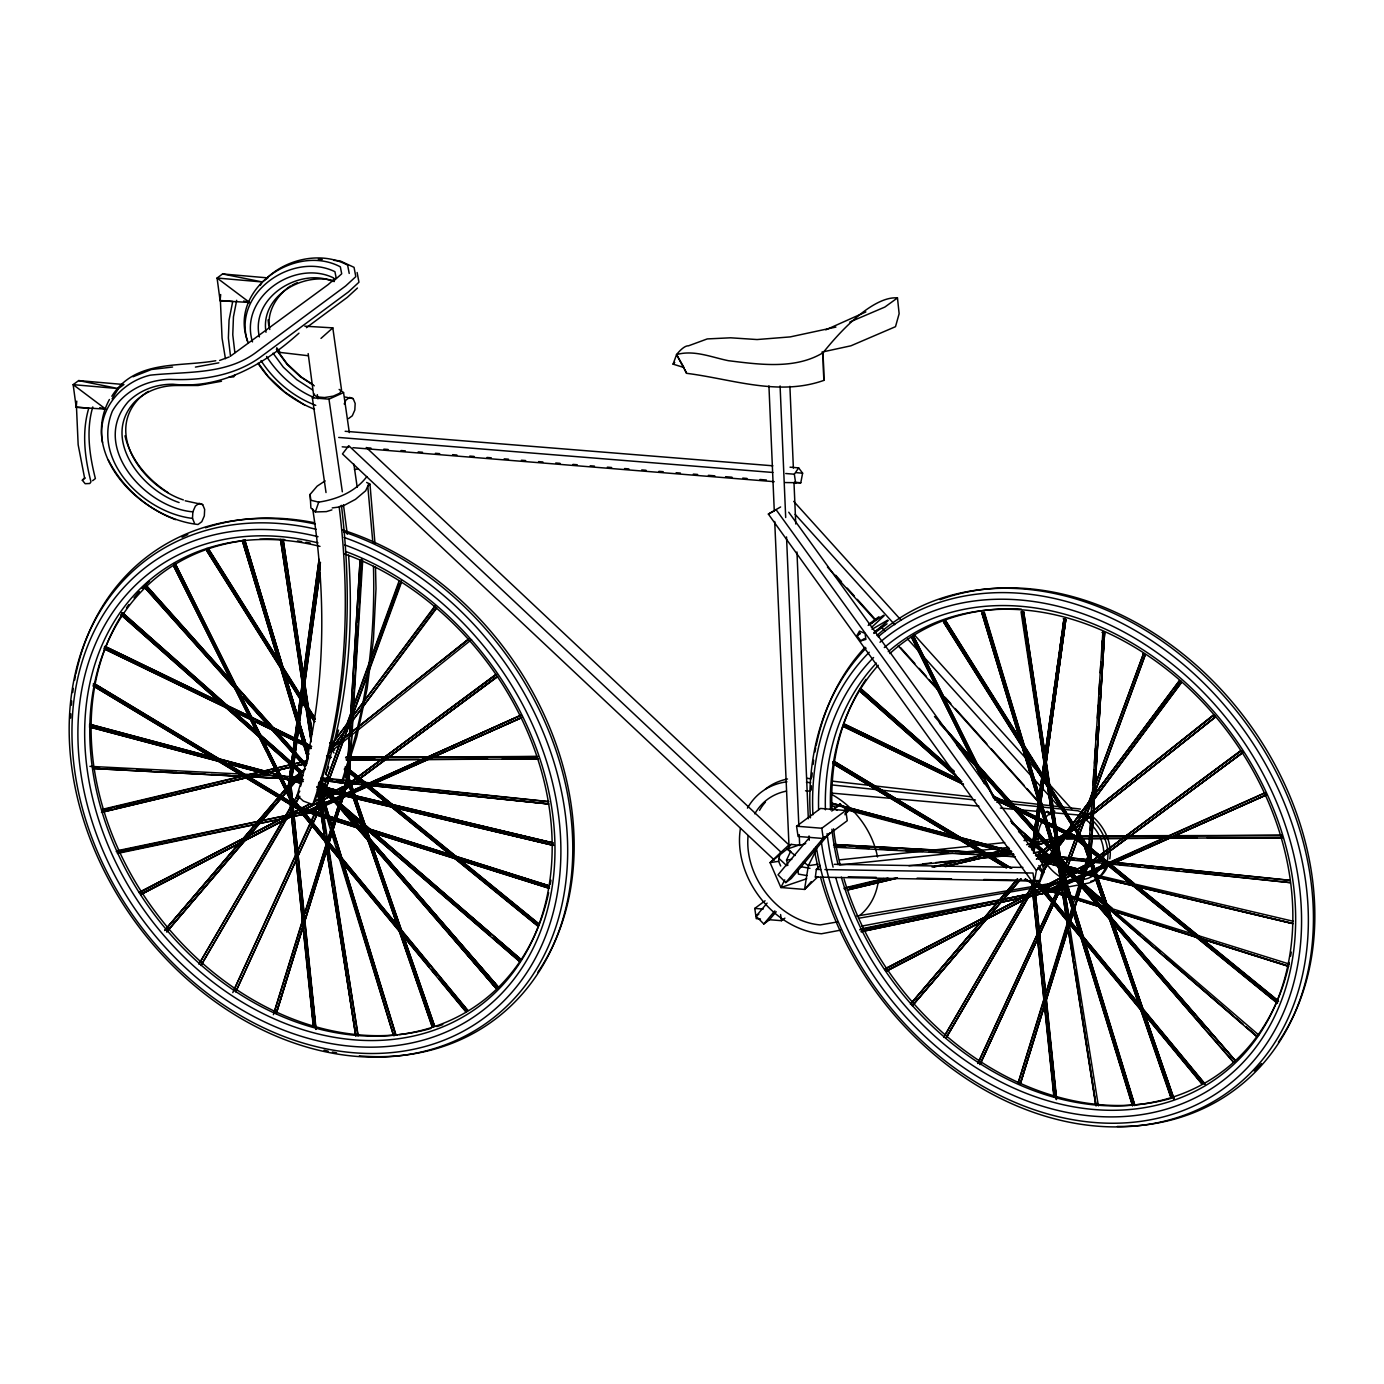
<?xml version="1.0" encoding="UTF-8"?>
<svg xmlns="http://www.w3.org/2000/svg" width="1384" height="1384" viewBox="0 0 1384 1384"><rect width="100%" height="100%" fill="white"/><g stroke="black" fill="none" stroke-linecap="round" stroke-linejoin="round"><path stroke-width="1.5" d="M300.19 777.479L299.861 775.507L299.826 778.189M1290.286 880.328L1040.993 854.931L1041.322 856.904L1290.269 882.646L1183.112 871.245M194.487 523.221L192.514 518.394L192.843 511.838L195.386 506.077L199.123 503.292L202.669 504.572L204.659 509.398L204.313 515.938L201.787 521.716L198.033 524.484C142.967 518.637 78.594 456.72 109.405 399.509M361.951 558.98L348.664 784.745L347.419 784.814L346.433 784.226L360.099 560.139L350.688 716.981M1090.159 863.46L1104.57 632.99L1102.858 631.986L1087.928 862.959L1088.914 863.529L1090.159 863.46L1104.57 632.99L1095.315 783.344M349.408 738.468L347.211 775.005L348.059 762.065M349.668 734.177L350.308 723.434M353.422 711.065L348.924 784.105M353.508 707.189L362.677 560.728M1090.817 856.385L1094.917 789.797M348.335 757.757L349.443 740.544M349.841 734.091L350.533 723.33M351.225 712.552L352.176 697.484M352.73 688.886L353.543 675.963M354.096 667.347L355.065 652.297M355.602 643.681L356.432 630.758M356.986 622.16L357.799 609.237M358.491 598.476L359.165 587.716M359.857 576.955L360.549 566.194M1088.741 853.703L1089.969 834.327M1090.246 830.019L1091.336 812.806M1091.613 808.498L1092.028 802.045M1092.443 795.592L1092.703 791.285M1093.118 784.814L1094.087 769.746M1094.485 763.293L1095.453 748.225M1096.007 739.627L1096.82 726.704M1097.374 718.088L1098.187 705.183M1098.879 694.422L1099.571 683.644M1100.245 672.884L1100.937 662.123M1101.768 649.217L1102.304 640.602M314.601 809.553L315.95 811.716L314.601 809.553L116.204 851.592M112.069 398.851L118.436 388.593L123.937 384.527L78.663 380.583L73.162 384.648L105.72 409.128L76.206 407.328L76.777 401.152M260.227 285.381L262.337 281.973L267.839 277.89L222.565 273.945L217.08 278.028L249.622 302.49L220.108 300.709L220.679 294.532M329.375 789.52L329.115 792.167L341.675 795.143L329.115 792.167M1070.853 868.235L1070.611 870.882L1292.5 923.612M303.788 812.754L305.189 810.661L303.788 812.754L93.005 685.772L240.037 774.071M1045.283 891.486L1046.685 889.393L1045.283 891.486L1024.938 879.221M1037.896 867.664L1042.1 872.37L1039.765 880.639L1034.142 881.037L815.366 877.075L816.335 869.429L820.141 865.433M369.995 666.258L367.071 688.938L356.812 736.686L349.391 760.525M370.791 660.082L373.438 639.46L375.998 588.615L375.497 567.008M296.851 724.091L287.613 792.565L289.844 793.136L288.374 793.361L320.465 562.267M297.733 717.673L319.116 559.344L287.37 792.911M288.374 793.361L289.602 793.482L320.292 564.43M1031.997 849.88L1038.64 800.679M1039.211 796.406L1064.054 618.683L1065.784 619.461L1033.952 852.596M290.415 788.863L291.003 784.572M291.886 778.154L298.598 728.97M299.48 722.552L319.912 572.82L289.602 793.482M1032.066 848.063L1064.054 618.683L1065.784 619.461L1033.744 852.925L1065.784 619.461L1063.206 618.804M1060.075 861.748L1062.843 865.398L1060.023 862.146L1061.77 860.398M296.799 726.202L287.613 792.565L288.841 792.669M297.975 717.639L300.933 696.238M301.539 691.948L305.085 666.258M305.674 661.984L309.238 636.294M309.826 632.004L310.708 625.585M311.313 621.312L312.196 614.877M312.784 610.603L313.372 606.313M313.978 602.04L314.86 595.622M315.448 591.331L316.348 584.913M316.936 580.64L317.524 576.349M318.424 569.931L319.012 565.641M1032.066 849.88L1038.571 802.772M1039.471 796.354L1042.723 772.808M1043.311 768.535L1046.875 742.845M1047.463 738.554L1048.345 732.136M1048.951 727.863L1051.027 712.864M1051.615 708.591L1052.497 702.172M1053.086 697.882L1055.162 682.9M1056.061 676.482L1056.649 672.192M1057.238 667.918L1058.137 661.5M1058.725 657.21L1059.314 652.937M1060.196 646.501L1060.801 642.228M1061.39 637.938L1062.272 631.519M1062.877 627.246L1064.054 618.683M1032.827 850.676L1064.936 619.599L1063.656 619.271M780.663 865.986L778.638 861.315L779.919 853.271L788.949 844.932L366.241 447.447M300.086 807.495L310.12 810.245L299.895 806.993L299.411 809.553L549.137 888.355M1042.567 863.478L1043.795 872.577L1038.432 885.276L1033.883 884.03L1036.426 870.553L1042.567 863.478L788.742 512.218M1041.564 886.227L1051.615 888.961L1041.391 885.725L1040.906 888.286L1288.573 966.43M784.936 482.549L800.782 482.774L802.616 473.172L798.637 467.878L790.039 467.187M92.78 406.931C85.86 430.562 89.528 455.371 95.375 478.553L92.641 480.698M236.681 300.311L233.446 316.85L232.772 334.79L234.865 352.678M304.843 326.192L332.817 327.87L341.537 389.977L339.72 393.246L333.25 396.118L324.6 397.537L317.092 396.931L313.562 394.544L308.165 353.595M1081.527 840.417L1081.319 841.351L996.238 800.263M332.229 507.928L339.184 507.011L341.416 505.35C353.491 605.137 347.938 708.331 314.03 803.55L312.68 804.537L303.39 801.077L297.093 795.419C325.413 702.934 327.558 604.133 312.715 509.053M331.952 779.919L325.655 774.244L331.624 751.685M332.696 747.585C349.166 685.045 353.162 619.53 348.578 555.174M300.622 786.198L302.283 780.022M306.123 765.629L307.767 759.453M328.648 767.082L325.655 774.244M336.883 736.236L338.526 730.06M393.558 1035.491L318.372 790.126L319.15 789.572L320.898 789.728L395.876 1034.626L394.561 1035.578L393.558 1035.491L340.447 859.672M348.284 778.5L276.195 1013.521L339.807 807.893M312.68 804.537C346.311 709.473 351.536 606.503 339.184 507.011M337.194 782.427L341.243 783.379L347.99 761.581M349.2 757.619C368.352 695.962 375.272 630.741 373.455 566.333M273.392 1014.68L302.663 919.806M303.788 915.931L347.038 777.981M276.419 1013.14L303.044 926.917M304.324 922.799L347.453 783.206L341.087 803.775M1044.02 998.764L1018.261 1082.738L1044.47 998.487M1046.044 992.363L1071.873 908.233M1073.188 904.029L1087.703 856.783L1089.398 857.907L1020.198 1084.018L1084.485 876.332L1045.802 1001.514M1020.441 1083.637L1044.539 1005.632M274.257 1012.24L302.335 921.813M304.895 913.596L325.967 845.797M327.247 841.68L338.094 806.751M343.197 790.316L346.398 780.04M1046.39 992.328L1067.462 924.512M1069.365 918.353L1071.925 910.118M1076.389 895.742L1081.509 879.307M1085.333 866.972L1086.613 862.872M346.294 770.456L342.592 782.375L341.243 783.379M452.706 856.852L537.667 926.034L539.31 924.131L460.889 860.294M309.428 810.332L521.387 715.009L309.428 810.332L309.947 811.595L520.903 718.019L375.687 782.669M1117.182 861.384L1266.325 794.97L1051.442 890.31L1051.131 888.372L1059.002 884.878M331.9 509.883L326.399 511.613L315.344 511.959L318.718 502.115C336.9 499.486 355.653 491.666 366.846 476.563M401.516 582.249L319.289 806.595L317.126 805.644L320.258 797.132M1058.622 884.359L1143.495 653.715L1145.225 654.926L1060.767 885.31L1059.625 885.051L1058.622 884.359L1081.077 823.342M1060.922 884.878L1145.225 654.926M401.516 580.346L319.289 806.595L317.282 805.211M821.94 352.09L850.901 345.81L895.5 326.676L899.133 313.701L897.472 297.923A169.436 53.889 -61.7 0 0 823.082 352.712C795.125 369.666 759.487 364.494 728.365 360.688C711.428 357.245 693.938 349.668 676.568 354.581L683.99 367.538L673.091 364.148L676.568 354.581A27.023 8.598 -61.7 0 1 688.436 345.844L707.259 338.924L730.579 337.8L757.065 339.547L790.229 336.9L835.919 327.074M317.126 805.644L399.042 581.159M321.745 793.084L399.042 583.079M1082.565 819.311L1143.495 653.715M291.851 782.566L301.712 775.092L291.626 783.136L290.242 780.853L305.397 768.812L290.242 780.853L291.159 781.424M1087.928 862.959L1089.433 862.249M1055.611 864.36L1057.359 862.578L1055.611 864.36L1018.572 831.594M1085.904 810.367L1060.057 844.949L1058.431 842.856M344.201 403.99L345.896 400.149L349.65 397.381L353.18 398.644L355.169 403.471L354.823 410.027L352.297 415.788L348.543 418.573M322.472 802.651L235.799 991.688L322.472 802.651L320.033 801.423L232.789 992.605M980.27 1063.812L1063.95 881.366L979.959 1064.521L1063.95 881.366L1062.376 879.809L977.848 1063.517M369.026 483.466L365.687 490.749L355.463 499.364L341.087 506.994M233.965 989.923L314.618 814.726M318.199 806.941L320.88 801.094M978.142 1062.808L1037.291 934.321M1039.073 930.429L1057.895 889.549M787.842 865.433L786.544 860.104L790.61 851.402M344.322 769.383L346.83 772.601M784.745 879.861L780.887 887.525L804.537 889.428L817.927 876.729L815.366 877.075M816.058 850.364L808.342 865.709L804.537 889.428L811.266 881.608M82.331 480.231L84.545 477.757L78.161 444.766L76.483 407.121L88.784 408.124C81.569 432.396 84.805 457.931 90.981 481.822L89.822 483.5L85.168 483.708L82.331 480.231L85.254 478.068M1041.322 887.507L1040.906 888.286L1286.878 965.634L1117.044 911.589M326.018 492.548L312.369 397.813L314.531 394.111M198.933 964.267L283.547 818.982M285.675 815.418L291.124 805.99M294.342 800.523L299.792 791.146M299.273 796.388L200.957 965.513L299.878 796.336M943.68 1037.412L1033.675 882.975M1043.432 866.211L1056.442 843.877M1035.37 884.411L946.76 1036.789L1032.672 889.929M1042.93 871.401L1061.303 839.811L1060.144 839.102M945.86 1038.156L1032.706 889.808M200.196 961.915L284.066 818.93M286.246 815.211L291.695 805.938M296.038 798.499L298.217 794.797M944.943 1035.059L1024.471 899.514M1027.724 893.943L1033.173 884.653M1044.072 866.09L1052.791 851.229M291.349 799.26L292.612 798.464L299.446 806.751L292.612 798.464L290.675 799.952L465.924 1011.946L467.809 1010.285L304.93 813.359L337.713 853.167M467.809 1010.285L465.924 1011.946M390.046 756.045L497.634 676.551L341.018 792.686L353.595 782.981M1082.513 871.401L1242.607 752.706L1082.513 871.401L1081.285 868.996M795.679 483.414L794.347 474.21L798.637 467.878M234.882 375.185L233.723 376.863L229.087 377.088M497.444 987.467L497.981 986.723L496.458 988.245L356.657 827.321L496.043 988.28L497.981 986.723L344.253 809.346L497.981 986.723L351.259 817.806M496.043 988.28L448.676 932.851L496.043 988.28L496.579 987.553M111.827 396.239C134.888 359.39 179.488 367.21 215.783 360.722M332.679 747.239L436.635 607.403M1060.057 844.949L1181.261 681.343L1179.289 680.859L1094.433 794.606M329.496 747.585L435.216 605.587M1091.855 798.049L1063.569 835.971L1089.502 801.423M1058.103 843.617L1063.258 836.697M1065.836 833.22L1090.332 800.333M1092.91 796.873L1179.289 680.859L1180.69 682.658M332.783 747.204L436.185 608.839M1064.244 839.033L1070.697 830.417M1074.555 825.262L1084.866 811.491M1088.741 806.318L1091.319 802.876M1093.896 799.433L1181.538 682.381L1088.481 806.907M331.174 745.146L348.007 722.707M353.197 715.805L434.749 607.04M1094.675 794.52L1171.072 692.675M1173.649 689.215L1180.137 680.582M489.867 935.532L316.919 786.562L519.017 961.084L519.588 960.375M520.021 959.856L520.592 959.147L373.905 832.493L520.367 959.406L519.017 961.084M1052.463 858.962L1051.892 859.672L1257.26 1036.997M774.711 521.474L789.001 845.866M520.592 959.147L319.548 786.735M809.726 837.216L778.016 874.809L785.749 882.594L791.233 878.529L829.846 832.753M831.784 811.059L840.036 803.723L847.769 811.508L845.019 814.778M837.268 806.993L840.036 803.723M776.199 911.727L769.314 919.91L763.812 923.976L756.079 916.191L767.099 903.112M785.749 882.594L824.362 836.836M763.812 923.976L774.85 910.897M272.683 804.727L165.163 929.84L294.135 778.95L296.089 779.59L166.634 932.003L286.54 792.029M1020.112 879.273L912.333 1005.787L1021.063 878.892M315.344 511.959L310.898 507.963L310.12 494.382L317.161 486.147L325.119 480.888M164.765 930.55L294.135 778.95L295.415 780.836M1017.413 878.978L910.862 1003.625L996.013 904.582M910.43 1004.386L1017.551 878.857M289.325 788.776L296.297 780.628L167.031 931.276M912.748 1005.095L1020.925 878.996M276.869 799.865L281.056 794.987M283.841 791.734L288.045 786.856M805.696 843.531L799.675 845.399L791.146 844.361L787.046 849.136L770.075 862.613L780.887 887.525L806.716 878.736M1000.199 899.704L1016.963 880.207M539.033 925.031L537.667 926.034M333.388 889.237L355.74 1035.976L319.877 806.664L325.915 844.811M321.659 806.716L358.179 1035.613M320.984 338.405L332.817 327.87M324.825 785.731L320.5 780.922L324.825 785.731L323.216 787.133L318.908 782.323M938.75 721.445L1066.303 864.446L1064.694 865.848L1058.95 859.429M779.919 853.271L770.075 862.613L778.638 861.315M357.453 288.028L347.263 297.387L306.418 327.662M871.384 627.523L884.082 615.828M1026.167 753.311L1088.931 851.471L1089.986 850.779L945.756 620.949L944.321 621.416L943.594 622.073L945.756 620.949L1020.268 739.281M333.042 281.523L341.71 273.807L340.326 266.818C294.429 242.563 226.717 290.796 248.342 343.007M266.645 278.357C287.249 258.41 321.988 251.231 347.626 265.157L349.218 273.427M290.467 285.917C276.644 295.432 266.143 312.282 269.759 329.478M860.069 633.024L856.904 635.688L860.883 640.827L865.9 639.391L865.035 633.37L859.481 631.087L856.904 635.688L860.398 633.647M871.159 623.682L877.491 618.337M873.823 632.73L888.078 620.707M290.017 781.424L305.189 769.331M328.786 750.509L468.709 638.958L328.959 750.059M471.581 639.598L328.942 753.173M1036.564 856.108L1213.56 714.992L1215.152 715.978L1215.429 716.964L1036.495 859.17L1215.429 716.964L1045.145 851.938M788.569 846.42L791.146 844.361M329.098 750.059L437.257 664.389M440.631 661.708L467.671 640.29M1082.426 819.414L1036.806 855.554L1213.56 714.992L1214.754 716.964M1085.8 816.733L1214.218 714.992M495.766 674.613L339.357 791.008L339.962 792.219M341.018 792.686L496.787 676.724M1080.852 869.723L1240.687 750.785L1242.503 751.598M495.732 674.631L344.997 786.423L381.154 759.729M298.961 333.181C264.379 364.217 221.215 389.579 173 384.233A95.773 75.238 53.5 0 0 128.366 401.55C89.458 445.562 144.836 507.824 192.843 511.838M366.622 482.445L369.978 484.192L367.746 485.853L372.85 542.614M297.093 795.419L298.425 794.416M384.596 757.186L496.614 674.458M358.802 779.123L386.568 758.622M796.578 826.213L820.556 808.446L845.78 810.488L847.25 820.729L823.272 838.496L798.049 836.455L796.578 826.213L821.802 828.255L845.78 810.488M845.036 813.55L847.769 811.508M760.456 918.976L756.252 918.647L754.782 908.406L765.058 900.794M756.079 916.191L758.83 914.167M768.864 919.668L781.493 920.689L784.918 918.146M1241.552 750.63L1083.015 867.733L1240.687 750.785L1241.742 752.861M1093.36 862.976L1126.334 838.617M1129.794 836.057L1242.607 752.706M869.238 623.907L878.978 616.728M874.031 633.422L887.04 623.838M320.119 790.281L320.898 789.728L395.72 1035.146L320.119 790.281L318.372 790.126M1081.942 938.404L1132.7 1105.435L1059.867 868.841L1062.376 868.443L1060.628 868.287L1059.867 868.841L1132.51 1105.954M897.472 297.923L884.86 307.058L849.811 322.022M348.491 772.047L346.606 773.033M1088.308 851.316L1090.194 850.347M1038.381 800.281L981.861 612.852L1060.49 874.619L1062.877 873.961L984.335 612.299M1060.49 874.619L1062.877 873.961L1060.473 874.619L1062.877 873.961L1061.009 867.785M230.799 355.93L328.146 284.602L336.122 277.613L334.928 271.679C292.647 251.144 232.356 292.82 247.459 341.225M868.166 625.412L883.788 615.171M860.883 640.827L864.36 638.56M874.774 631.744L883.459 626.052M984.335 783.673L911.537 636.882L913.526 635.983L995.252 799.987M913.302 636.121L995.01 800.073M1044.366 765.092L1021.046 611.763L1023.641 611.78L1021.842 611.261L1057.809 855.104L1058.846 855.416L1060.04 855.122L1023.641 611.78L1044.816 752.325M1033.883 884.03L768.362 514.069L780.611 506.959M872.024 629.288L887.749 620.084M774.504 510.713L768.362 514.069M313.355 1027.118L288.599 787.859L291.176 788.05L289.446 787.392M139.351 892.784L282.007 818.498M287.716 815.539L310.535 803.654M314.341 801.665L342.869 786.804L344.253 787.894M301.677 810.886L140.718 894.635L239.709 843.288M305.501 808.896L318.925 801.907M322.749 799.917L343.82 788.949L342.869 786.804L314.116 801.717M884.635 969.527L1084.364 865.536L1084.537 866.609M1043.155 889.601L886.054 971.36L981.204 922.004M1046.996 887.611L1060.404 880.639M1064.244 878.65L1085.315 867.682M245.089 837.493L139.628 892.161L246.3 837.043M248.912 835.521L310.275 803.706M243.515 841.316L293.027 815.626M304.445 809.709L319.687 801.803M323.493 799.831L342.523 789.953L323.32 799.865M884.947 968.904L986.567 916.225M990.408 914.236L1084.364 865.536M986.913 919.045L1032.602 895.344M1047.844 887.438L1059.262 881.504M1064.971 878.546L1084.018 868.668L1064.815 878.581M250.106 835.071L278.703 820.297M290.121 814.398L297.75 810.453M301.556 808.481L309.186 804.537M322.524 797.651L343.474 786.821M140.978 894.029L238.861 843.479M242.702 841.489L292.612 815.73M306.037 808.792L319.479 801.838M884.912 968.938L987.795 915.758M991.601 913.786L1020.181 899.012M1029.713 894.099L1039.246 889.168M1044.955 886.21L1060.196 878.338M1064.002 876.366L1073.534 871.453M886.314 970.772L978.436 923.197M984.197 920.222L1034.108 894.445M1039.851 891.469L1043.692 889.479M1047.532 887.507L1059.054 881.556M294.342 804.623L293.2 805.142L173.675 566.021L293.581 804.882M1032.395 880.138L1035.076 883.615M292.197 285.087L297.37 282.613M312.369 397.813L328.977 399.163L343.561 392.572L349.322 432.569M522.322 717.189L310.708 812.183L309.635 809.657L519.986 715.822M1050.906 889.064L1265.409 792.79M1052.203 890.898L1265.772 795.039L1264.855 792.842L1062.895 883.113M825.764 329.859L865.865 311.936M312.888 810.626L369.805 785.282M1054.383 889.341L1064.192 884.981M1068.119 883.234L1113.255 863.132M133.02 376.759L151.496 369.493L172.585 367.037M219.606 360.445L229.225 356.951M292.82 805.28L268.323 754.92M799.156 845.001L787.046 849.136L795.229 855.502M1055.715 849.292L1056.719 855.641L1055.715 849.292L1058.276 849.136M320.448 795.385L318.995 795.886L317.749 791.769M319.912 795.748L317.42 787.513L319.912 795.748L318.995 795.886C324.929 794.606 315.12 797.53 318.337 791.562M334.79 790.835L334.772 789.745L319.877 785.991M1076.268 868.46L1061.372 864.706M102.554 809.934L244.882 775.749M249.068 774.746L305.587 761.165M291.626 766.909L101.447 812.373L254.345 775.853M295.795 765.906L306.245 763.414M844.05 888.666L887.992 878.096M934.044 867.041L986.377 854.464M990.563 853.461L1009.386 848.946M1028.226 844.413L1070.091 834.362L1026.599 844.724M897.264 878.096L847.112 890.085L897.403 878.079M945.341 866.609L1010.112 851.125M1028.935 846.627L1070.732 836.645L1070.161 835.538M102.797 809.242L244.968 775.49M249.155 774.504L306.072 761.044M258.531 774.85L292.041 766.857M296.228 765.854L306.712 763.362L296.28 765.75M844.292 887.957L884.013 878.529M932.107 867.111L984.37 854.707M990.65 853.219L1009.455 848.755M947.659 866.073L995.84 854.585M1000.026 853.582L1006.306 852.077M1029.35 846.576L1033.537 845.572M1037.723 844.569L1056.58 840.071L1037.758 844.465M101.707 811.664L112.173 809.19M116.343 808.204L254.431 775.628M258.618 774.642L264.898 773.154M269.067 772.168L292.093 766.736M849.465 888.909L895.5 878.044M947.798 865.692L993.833 854.845M1000.113 853.357L1006.376 851.869M1029.402 846.454L1033.571 845.468M823.826 380.392L823.082 352.712L823.826 380.392C778.31 396.551 731.998 379.026 686.568 373.317L676.568 354.581M859.81 929.858L1056.079 888.269L1057.549 889.237L1057.445 890.448L1000.407 902.437M117.363 853.478L315.95 811.716L259.05 823.497M996.186 903.319L860.986 931.743L1057.445 890.448L1000.546 902.212M116.706 850.831L315.379 809.432M860.294 929.114L1056.079 888.269L1056.667 890.569M117.882 852.717L254.846 824.362M865.692 930.135L996.324 903.095M354.46 469.574L358.248 468.83M840.521 930.152L821.456 933.768A82.106 64.494 53.5 0 1 740.423 828.514M861.696 926.121L1026.876 894.791M1058.656 888.753L1088.308 883.13A41.018 32.23 53.5 0 0 1106.456 864.913M195.421 367.089L218.845 362.833M221.492 381.257L198.068 385.496L176.841 385.513A90.79 71.311 53.5 0 0 134.594 401.965C100.963 438.088 141.168 489.919 179.107 502.548M837.216 921.969L820.176 924.927A72.574 57.004 53.5 0 1 748.087 835.798M858.513 918.284L1031.045 888.424M1035.319 887.68L1058.743 883.632M1062.999 882.888L1086.44 878.84A36.261 28.493 53.5 0 0 1094.433 874.792M856.834 916.052L1031.34 886.729M1035.595 886.019L1059.002 882.075M1063.258 881.366L1069.659 880.293M786.544 860.104L791.821 859.308M818.048 864.221L808.342 865.709L803.429 861.886M328.596 755.629L329.686 756.685M839.638 859.845L923.249 851.108M929.667 850.433L1004.697 842.596M1023.987 840.572L1038.986 838.998M839.586 864.965L953.092 853.184M965.946 851.852L993.781 848.963M998.072 848.53L1008.78 847.423M1036.616 844.534L1040.889 844.084M922.834 863.875L931.415 863.01M935.705 862.578L955.012 860.606M978.609 858.201L987.19 857.336M993.625 856.679L1000.061 856.021M1034.384 852.527L1040.82 851.869M908.907 865.727L968.99 859.551M973.281 859.118L1003.331 856.039M1033.381 852.959L1041.962 852.077M345.585 757.878L537.995 756.633L346.104 757.204M1169.238 836.074L1065.455 836.749L1066.337 838.687L1281.913 837.666L1281.411 836.542M1173.563 836.04L1281.653 835.331L1173.84 835.659M346.26 759.851L380.531 759.678M384.821 759.66L419.075 759.47M425.511 759.435L487.618 759.124M502.617 759.038L536.888 758.864L502.34 758.916M346.398 759.868L421.861 759.505M426.168 759.487L538.272 758.951M1066.337 838.687L1196.987 838.012M1207.696 837.96L1282.657 837.562L1207.142 837.683M330.966 757.256L326.676 757.256L331.001 757.256M345.965 757.204L429.507 756.91M435.943 756.875L536.629 756.529M1068.171 835.988L1171.002 835.625M346.986 759.176L375.029 759.124M834.275 864.308L1022.897 867.422M816.335 869.429L820.625 869.498M824.916 869.584L1032.983 873.027L1034.142 881.037M848.271 876.781L876.245 877.352M917.125 878.165L951.552 878.857M983.834 879.515L1026.859 880.38M1035.457 880.553L1039.765 880.639M89.908 766.355L301.158 777.116M833.549 845.192L1013.988 854.43L834.137 844.517L1012.552 854.205M290.502 778.881L92.78 768.483L302.681 779.59M834.275 847.198L1014.801 856.696M1037.741 857.976L1047.048 858.391L1047.359 857.215L1046.944 856.056L1035.457 855.537L1046.2 856.091L1047.048 858.391L1038.467 857.924M93.368 767.809L99.804 768.172M110.512 768.76L125.511 769.608M136.238 770.213L151.237 771.044M159.817 771.528L176.962 772.48M185.525 772.964L204.815 774.037M211.25 774.4L230.54 775.49M234.83 775.715L256.265 776.926M260.538 777.168L279.827 778.24M284.118 778.483L290.553 778.846M834.863 846.524L845.572 847.129M856.298 847.735L869.152 848.444M879.878 849.049L897.022 850.001M905.586 850.485L922.73 851.437M929.166 851.8L948.455 852.89M954.891 853.236L974.18 854.326M978.453 854.568L1014.887 856.592M332.402 280.329C301.037 272.717 260.071 297.024 266.005 332.247M318.285 259.189L322.212 259.5M334.028 260.382L339.928 260.832L354.045 267.337L355.809 276.644L345.619 286.004L257.649 351.207C226.924 375.272 186.632 371.275 150.25 375.168C120.495 382.122 96.344 411.204 102.537 442.551M345.152 431.289L772.843 465.803M796.163 472.653L802.616 473.172M338.717 437.448L772.86 472.48M785.749 473.518L794.347 474.21M366.639 447.741L370.929 448.087M383.835 449.143L388.125 449.489M401.014 450.527L405.322 450.873M418.21 451.911L422.518 452.257M435.406 453.295L439.714 453.641M452.603 454.679L456.91 455.025M469.799 456.08L474.089 456.426M486.995 457.464L491.285 457.81M504.191 458.848L508.482 459.194M521.387 460.232L525.678 460.578M538.566 461.616L542.874 461.962M555.763 463L560.07 463.346M572.959 464.401L577.266 464.747M590.155 465.785L594.463 466.131M607.351 467.169L611.642 467.515M624.547 468.553L628.838 468.899M641.743 469.937L646.034 470.283M658.94 471.338L663.23 471.684M676.119 472.722L680.426 473.068M693.315 474.107L697.622 474.452M708.366 475.317L714.819 475.837M725.562 476.702L732.015 477.221M742.758 478.086L747.049 478.449M759.954 479.487L766.39 480.006M794.329 482.255L800.782 482.774M342.194 446.824L348.63 447.343M352.937 447.689L774.192 481.684M754.782 908.406L763.189 909.08M805.54 790.783L809.83 791.164M831.23 793.067L978.955 806.18M1000.372 808.066L1015.354 809.398M1019.645 809.778L1077.444 814.899A36.261 28.493 53.5 0 1 1099.674 836.49M394.873 1034.523L395.876 1034.626M320.95 778.413L548.375 801.665M1040.993 854.931L1289.871 880.38M548.358 803.983L321.261 780.403L548.773 803.931L413.764 789.555M806.405 782.254L810.678 782.704M832.078 784.953L975.409 800.021M996.809 802.27L1007.5 803.395M1011.791 803.844L1078.101 810.816A41.018 32.23 53.5 0 1 1087.011 815.799M321.313 777.756L548.791 801.613M1052.394 857.336L1056.684 857.786M1065.265 858.703L1073.828 859.62M1078.119 860.069L1086.682 860.986M1090.973 861.436L1099.536 862.353M1118.826 864.394L1127.406 865.311M1131.697 865.779L1140.26 866.678M1144.551 867.145L1153.114 868.045M1157.405 868.512L1165.968 869.412M1170.259 869.879L1178.839 870.796M323.769 779.988L330.188 780.663M336.623 781.354L343.059 782.029M349.477 782.721L355.913 783.396M362.331 784.088L366.622 784.538M375.202 785.455L383.766 786.371M388.056 786.821L396.62 787.738M400.91 788.188L409.491 789.105M806.872 778.292L811.145 778.777M832.511 781.182L971.464 796.803M999.248 799.917L1037.723 804.242M1041.996 804.727L1080.471 809.052M307.732 355.671L280.26 352.453L276.748 347.765M801.509 866.817L809.969 868.322M806.889 875.588L798.412 874.1L797.841 870.086M345.221 397.052L353.18 398.644M222.565 273.945L262.337 281.973L217.08 278.028L220.108 300.709M78.663 380.583L118.436 388.593L73.162 384.648L76.206 407.328M185.196 500.783L202.669 504.572M192.514 518.394C144.559 512.807 91.811 461.616 112.329 411.204C123.972 390.548 147.344 379.579 170.526 379.389C201.649 380.756 234.796 375.721 260.521 357.055L348.508 291.868L358.958 282.215L357.124 272.51M1058.777 883.926L1059.936 884.186M1103.688 633.388L1101.975 632.402M318.718 502.115L310.708 500.229L310.12 494.382M1070.195 868.91L1293.4 921.311M328.717 790.195L553.323 843.098L333.561 790.524M1070.611 870.882L1293.192 923.612L1138.254 886.331M345.913 796.146L553.79 845.382L396.758 807.616M345.862 796.146L553.116 845.382M333.561 790.524L551.922 842.596M1077.548 871.73L1123.6 882.819M1127.787 883.822L1134.067 885.327M333.959 792.513L340.239 794.018M344.426 795.022L352.799 797.046M356.986 798.049L392.572 806.612M243.619 301.037L249.622 302.49M99.717 407.657L105.72 409.128M830.867 803.758L1011.531 851.541M1038.536 858.668L1057.22 863.616M89.389 725.026L286.661 777.202M301.193 781.043L294.965 779.4L303.321 781.51M830.884 805.644L835.019 806.751M845.416 809.502L961.517 840.434M965.669 841.541L1013.347 854.239M1040.612 861.35L1058.968 866.401M222.288 762.221L89.389 726.929L290.519 780.489M228.516 763.881L267.977 774.348M290.813 780.42L284.585 778.777L290.899 780.299M294.982 781.528L301.21 783.188M294.671 781.597L300.899 783.257M321.624 788.776L334.08 792.098L334.426 789.832L319.912 785.956M1011.635 851.35L831.265 803.049L1007.76 850.174M1038.588 858.564L1057.255 863.564M1061.407 864.671L1075.904 868.564L1075.558 870.813L1067.618 868.512L1073.846 870.173M1038.9 858.495L1053.432 862.37M210.212 756.477L89.787 724.316L286.73 777.064M216.44 758.138L266.264 771.459M270.416 772.566L287.024 776.995M295.328 779.209L301.556 780.87M318.164 785.316L322.316 786.423M326.468 787.531L334.772 789.745M845.797 808.827L961.897 840.053M970.184 842.285L999.213 850.087M1005.424 851.765L1009.576 852.89M1042.74 861.799L1059.331 866.263M89.787 726.202L216.25 760.231M228.689 763.57L259.794 771.926M263.946 773.051L268.081 774.158M295.034 781.406L301.262 783.084M1040.958 886.504L1289.352 964.06M299.463 807.772L549.552 886.141L369.476 829.051L547.856 885.327M316.296 812.183L365.462 827.718L316.261 812.183M1051.563 890.76L1074.071 897.922M1078.153 899.219L1110.902 909.634M305.968 810.73L299.411 809.553L549.483 888.199L373.507 832.216M318.251 814.64L324.392 816.595M330.534 818.549L369.407 830.919M347.903 779.175L346.225 778.067M315.777 405.356C293.322 396.879 273.997 380.738 261.022 360.618M314.497 409.197C291.522 400.305 271.472 383.904 257.978 363.3M313.684 397.398C294.238 389.077 277.959 374.182 266.576 356.466M1144.464 655.03L1142.751 653.819M332.973 281.385C298.892 267.043 250.21 297.75 259.396 336.952M183.328 499.901C145.147 487.514 104.63 435.441 138.348 399.18A90.79 71.311 53.5 0 1 148.417 391.361M175.491 519.64C146.79 508.707 122.432 487.41 108.367 460.042M843.877 724.87L962.001 781.614M992.985 796.492L1076.25 836.49L993.158 796.215M963.524 784.296L843.513 726.496L963.368 784.399M998.383 801.077L1071.943 836.49L998.539 800.8M104.319 647.089L222.443 703.816M226.319 705.684L311.521 746.616M229.779 709.3L103.956 648.715L310.812 748.623M235.591 712.103L251.075 719.559M254.95 721.41L303.356 744.713M326.572 755.906L330.447 757.775M993.349 796.077L1008.832 803.55M1012.707 805.419L1043.674 820.383M1047.532 822.252L1074.624 835.331M220.904 702.397L104.803 646.311L311.573 746.512M224.779 704.266L267.354 724.835M271.212 726.704L309.912 745.405M843.981 725.735L857.509 732.292M867.163 736.997L876.833 741.686M880.691 743.554L905.811 755.75M921.26 763.259L959.908 782.029M104.423 647.954L123.747 657.331M139.196 664.839L158.52 674.216M162.378 676.101L206.821 697.674M216.475 702.38L230.003 708.937M235.799 711.757L249.328 718.331M257.061 722.085L272.51 729.593M276.368 731.461L303.425 744.609M1063.102 881.694L1061.528 880.138M321.624 802.979L320.033 801.423M832.839 761.65L1010.856 868.322M93.195 684.042L304.601 810.713L93.922 683.419L244.553 774.14M986.048 852.855L833.549 761.01L1010.977 868.218M989.733 855.07L1011.773 868.356M1039.332 884.964L1044.851 888.286M832.632 763.38L1006.462 868.097M834.466 764.47L981.533 852.786M985.218 855.001L1005.441 867.145M1025.665 879.29L1045.889 891.434L1025.561 879.117M248.238 776.355L290.502 801.803M296.003 805.125L299.688 807.339M243.722 776.268L304.393 812.702L280.364 798.17M833.393 762.757L844.465 769.469M850.018 772.826L862.941 780.663M868.495 784.019L874.031 787.375M877.733 789.607L892.507 798.551M896.209 800.8L901.745 804.156M905.447 806.388L981.204 852.267M984.906 854.499L1005.234 866.817M93.749 685.149L102.987 690.754M108.523 694.111L123.314 703.055M126.999 705.286L132.553 708.643M136.238 710.892L219.399 761.235M223.083 763.484L239.726 773.552M243.411 775.784L276.679 795.921M312.715 384.458L301.279 377.002L287.215 363.923L276.385 349.2M314.289 385.825L300.449 376.829L287.059 364.373L276.783 350.394M312.282 389.734L296.695 379.597L283.305 367.141L273.046 353.18M304.74 405.097L285.139 392.347L268.254 376.638L258.652 363.56M339.132 389.423L343.561 392.572M168.329 492.791C147.846 479.608 130.667 459.955 124.975 435.804M1078.101 839.067L1106.508 862.094M1109.847 864.792L1278.591 1001.566L1137.129 886.054M1075.783 838.773L1102.65 860.952M1107.667 865.035L1129.379 882.663M1132.717 885.362L1191.174 932.833M1196.191 936.899L1276.359 1001.981L1203.163 942.106M344.962 767.117L363.335 782.012M368.352 786.077L538.774 924.201L369.009 785.593M387.883 803.931L344.46 768.674L449.385 854.136M391.222 806.647L449.679 854.101M453.035 856.817L538.203 925.982L468.328 868.823M1110.591 864.308L1133.963 883.321M1137.302 886.037L1199.046 936.293M1202.385 939.009L1277.467 1000.13M1075.939 839.258L1277.484 1003.4M369.113 785.576L457.55 857.578M1110.504 864.308L1133.807 883.338M1085.039 845.486L1088.378 848.202M1091.699 850.935L1095.021 853.651M1113.324 868.616L1118.324 872.698M1121.646 875.415L1129.967 882.231M1133.288 884.947L1176.556 920.325M1188.199 929.858L1191.52 932.574M1196.52 936.657L1199.841 939.373M350.204 772.203L353.543 774.936M371.846 789.901L375.168 792.617M378.489 795.333L383.489 799.416M393.471 807.581L448.364 852.492M461.668 863.374L465.007 866.107M1258.817 1035.059L1052.878 858.443L1053.449 857.734L1112.13 908.388L1053.449 857.734L1051.892 859.672L1242.78 1024.091M1246.05 1026.893L1257.468 1036.737L1246.084 1026.841M493.137 938.335L519.242 960.825L493.206 938.248M1063.864 868.841L1068.742 873.062M1073.621 877.3L1078.499 881.539M1083.378 885.76L1106.162 905.517M1109.414 908.336L1140.33 935.151M1145.208 939.373L1150.087 943.611M1154.965 947.85L1159.844 952.071M1164.74 956.309L1233.075 1015.562M1236.327 1018.382L1242.832 1024.022M333.752 799.987L364.667 826.802M367.919 829.621L387.451 846.541M392.329 850.779L397.208 855.018M402.087 859.239L406.965 863.478M411.844 867.716L480.179 926.969M483.448 929.789L489.953 935.428M859.758 688.972L953.455 771.511M1011.617 822.753L1056.857 862.595L1011.808 822.632M121.498 613.112L302.439 772.497L122.276 612.593L256.178 731.046M959.233 778.863L859.118 690.512L960.582 780.282M1023.814 835.849L1044.799 854.378M1048.034 857.232L1056.113 864.36L1048.069 857.215M259.725 737.188L120.858 614.634L302.854 775.68M262.943 740.042L301.695 774.227L274.413 749.903M953.87 771.251L860.537 688.453L954.112 771.234M1010.562 821.196L1054.124 859.723M259.396 733.901L301.349 771.009M861.505 691.412L867.941 697.138M874.359 702.847L879.186 707.138M882.404 709.992L906.537 731.444M909.755 734.298L916.191 740.007M922.609 745.734L927.436 750.024M930.654 752.879L956.396 775.749M1030.371 841.489L1044.851 854.343M131.272 622.696L152.171 641.276M155.389 644.148L161.824 649.857M166.651 654.148L173.087 659.857M179.522 665.583L211.683 694.163M214.901 697.017L221.336 702.743M227.772 708.452L259.933 737.049M263.15 739.904L271.195 747.049M787.548 848.686L790.679 851.644M781.147 852.302L348.733 445.683L342.471 453.935L774.383 860.087M778.846 858.322L786.717 865.709M834.535 807.789L837.13 810.384M793.724 501.371L900.898 619.963M913.924 634.391L1041.374 775.438M1048.605 783.448L1071.787 809.086M795.16 514.329L894.739 624.703M907.714 639.097L1059.244 807.062M835.728 575.277L841.489 581.695M847.25 588.113L854.447 596.141M857.319 599.358L876.037 620.222M900.5 647.522L914.893 663.576M919.218 668.385L926.415 676.413M929.287 679.63L939.355 690.875M945.116 697.294L950.877 703.712M955.185 708.522L986.861 743.848M991.169 748.658L1024.281 785.593M1027.153 788.793L1038.675 801.647M1047.307 811.284L1050.179 814.484M827.424 567.025L875.086 620.101M880.864 626.537L885.189 631.363M898.199 645.844L1038.277 801.872M1046.944 811.526L1049.833 814.743M939.753 723.521L1066.303 864.446M961.447 750.145L975.806 766.165M983.003 774.175L1010.285 804.64M1013.157 807.841L1049.089 847.908M145.06 585.536L306.123 764.902L145.666 584.878L303.477 761.338M145.251 588.096L235.764 689.059M242.944 697.069L268.807 725.908M271.679 729.126L304.722 765.975L301.92 762.688M934.511 716.531L971.81 758.242M974.682 761.442L1060.749 857.699M957.053 745.474L975.72 766.338M978.592 769.539L1054.66 854.62M320.707 780.593L324.998 785.403M145.251 588.096L304.549 766.269M961.794 749.765L967.52 756.183M973.246 762.619L976.118 765.836M983.28 773.881L1006.185 799.606M1017.638 812.477L1047.705 846.229M150.147 592.248L171.633 616.364M175.924 621.191L180.214 626.018M185.94 632.453L216.008 666.223M221.734 672.641L227.46 679.077M230.332 682.295L236.058 688.73M243.221 696.757L254.673 709.629M257.528 712.846L263.254 719.282M266.126 722.5L268.98 725.7M271.852 728.918L297.629 757.861M1070.178 870.553L1078.638 880.293M1092.755 896.538L1106.854 912.783M1111.092 917.644L1235.237 1060.576L1060.957 860.865M1072.738 876.781L1095.332 902.783L1072.704 876.781M1233.732 1062.082L1098.152 906.036L1233.3 1062.134M328.683 791.821L335.741 799.952M319.462 782.15L335.014 800.004M340.672 806.509L497.548 986.775M1080.108 881.556L1068.811 868.547M1084.347 886.435L1108.307 914.097M1111.127 917.35L1235.255 1060.559M1063.171 862.024L1065.991 865.277M1038.917 884.497L1204.962 1084.433L1046.39 892.109L1203.821 1082.392M1143.201 1012.586L1036.287 883.632L1201.935 1084.053M1145.952 1015.891L1202.16 1083.689L1161.211 1033.9M291.938 799.156L467.584 1010.666L340.447 856.488M290.675 799.952L429.127 966.932M431.877 970.253L435.995 975.201M438.728 978.505L466.148 1011.583L445.665 986.688M1049.228 897.887L1051.961 901.192M1054.695 904.513L1057.428 907.835M1061.528 912.817L1082.011 937.695M1084.745 941.016L1117.511 980.824M1120.244 984.145L1124.344 989.11M1127.06 992.432L1131.16 997.414M1133.894 1000.719L1137.994 1005.701M1140.727 1009.023L1143.461 1012.344M1147.544 1017.309L1150.277 1020.631M1154.377 1025.613L1157.111 1028.918M307.75 819.155L310.466 822.477M314.566 827.459L317.299 830.781M321.399 835.746L324.133 839.067M328.233 844.05L330.949 847.354M333.682 850.676L337.782 855.658M340.516 858.98L429.282 966.793M431.998 970.115L436.098 975.08M438.832 978.401L442.932 983.384M1038.761 865.588L1043.795 872.577M775.991 509.537L1036.426 870.553M1034.661 880.034L1038.432 885.276M945.03 621.606L1089.986 850.779M206.995 548.341L315.12 719.317M330.084 742.948L334.686 750.232M1022.568 742.931L1042.048 773.881M1044.349 777.514L1046.633 781.164M1050.075 786.614L1086.751 844.88M1023.987 749.436L943.594 622.073L1023.866 749.678M1027.447 754.885L1048.12 787.634M1050.404 791.285L1072.237 825.85M1074.538 829.483L1077.98 834.95M1080.281 838.583L1086.025 847.683M300.553 695.149L208.846 549.517L315.293 719.161M302.854 698.799L305.137 702.432M307.438 706.082L314.306 716.998M330.361 742.499L332.662 746.132M281.35 668.887L206.7 550.624L314.497 721.981M287.093 677.987L306.625 708.919M308.926 712.552L314.67 721.652M330.171 742.862L333.613 748.346M330.551 747.516L333.994 752.982M946.604 625.066L950.029 630.533M953.455 636.017L982.034 681.637M985.46 687.104L990.027 694.405M992.311 698.055L996.895 705.356M999.179 709.006L1022.032 745.492M1027.741 754.609L1035.751 767.393M1038.035 771.026L1042.602 778.327M1044.885 781.977L1048.311 787.461M1051.736 792.928L1072.323 825.764M1080.316 838.548L1082.599 842.199M207.392 550.002L229.121 584.671M232.547 590.138L237.114 597.438M239.397 601.088L243.965 608.389M246.248 612.039L275.97 659.476M278.253 663.126L281.679 668.593M287.405 677.71L301.107 699.612M303.39 703.262L306.833 708.729M310.258 714.213L314.825 721.514M328.665 756.806L329.236 757.913M340.845 790.748L341.45 791.959M912.644 636.363L993.747 798.274M911.312 637.038L981.671 777.808M174.038 563.426L294.723 804.363L263.098 740.665M261.455 736.703L174.92 563.046L261.178 736.807M263.375 740.561L287.422 788.793M912.194 636.657L914.097 640.515M916.018 644.373L938.023 688.799M939.944 692.657L944.736 702.311M949.51 711.981L954.303 721.635M961.949 737.084L966.741 746.737M971.533 756.391L979.18 771.839M174.522 565.658L176.443 569.516M181.235 579.169L188.881 594.636M190.802 598.493L201.32 619.738M203.24 623.596L256.836 731.755M258.739 735.613L266.403 751.062M684.838 369.459L686.568 373.317M1105.695 903.198L1086.596 848.115L1141.039 1007.483M1107.823 909.323L1173.649 1099.069L1108.497 909.08L1173.995 1098.879L1145.762 1017.24M364.926 826.525L345.1 769.383L363.94 824.553M366.327 830.59L434.282 1026.461M1108.342 909.046L1144.343 1013.157M1102.737 899.462L1084.381 846.403L1086.769 845.762L1084.381 846.403L1102.667 899.496M1138.029 1001.497L1104.155 903.544L1170.881 1097.581M1140.156 1007.621L1171.21 1097.408L1140.485 1007.5M365.445 826.248L356.276 799.71L365.255 826.283M366.864 830.331L402.848 934.425M404.266 938.508L434.611 1026.288L367.002 830.365M361.241 820.747L345.014 773.812L361.172 820.781M397.243 924.823L362.66 824.829L432.206 1027.032M398.661 928.906L432.535 1026.859L399.699 930.826M1107.165 904.963L1088.187 849.828L1107.096 904.998L1092.824 864.135L1106.041 902.956M346.692 771.113L365.67 826.231M1108.134 909.098L1111.629 919.305M1113.722 925.429L1143.08 1011.237M1145.174 1017.361L1172.438 1097.028M1142.44 1011.566L1171.764 1097.391M1087.374 852.215L1088.758 856.315M1095.055 874.705L1098.55 884.912M1099.951 888.995L1104.138 901.261M1109.726 917.609L1138.392 1001.376M366.639 830.365L401.585 932.522M403.695 938.646L411.377 961.119M412.778 965.202L433.054 1024.437M366.033 830.694L433.071 1026.841M345.879 773.5L361.951 820.504M365.445 830.711L397.589 924.702M1061.614 868.996L1134.672 1105.643L1085.021 942.694M1083.81 938.421L1062.376 868.443L1083.759 938.56M1085.073 942.539L1134.845 1105.107M1062.618 874.134L983.488 612.593L1061.407 874.463L982.259 612.87M1064.4 880.657L1068.777 895.102M1070.04 899.219L1074.416 913.648M1075.679 917.782L1080.056 932.211M308.667 754.228L243.861 540.037L307.646 754.505M318.631 787.167L321.123 795.419L318.666 787.167M324.15 806.059L329.79 824.622M331.053 828.739L335.43 843.185M336.693 847.302L338.561 853.495M242.632 540.331L308.078 756.615M983.938 612.282L1059.763 863.651M1040.249 806.457L1060.749 874.446L1052.134 845.572M244.328 539.743L297.145 714.888M296.885 721.566L242.235 540.314L307.836 758.795M298.131 725.683L308.078 758.64L298.979 727.673M297.889 716.947L244.691 539.76L308.788 754.176M982.709 612.558L984.56 618.734M985.789 622.869L1038.623 800.212M1040.474 806.388L1050.906 841.437M243.688 542.078L245.522 548.272M247.978 556.524L257.805 589.515M259.033 593.632L297.127 721.479M225.436 358.698L222.063 338.128L220.385 300.501L232.702 301.487L229.052 320.102L228.377 338.059L230.471 355.93M334.253 281.575L333.492 277.89C294.584 258.912 238.74 297.266 252.493 341.9M1057.445 849.378L1059.798 864.221M1061.476 874.826L1098.36 1105.851M1060.386 878.978L1057.722 862.007L1060.698 881.141M326.572 849.049L355.965 1035.734M1060.594 863.997L1058.933 853.374L1060.594 863.979M1069.157 919.201L1063.223 880.985L1069.209 919.149M1095.557 1104.069L1061.684 887.507L1096.111 1105.972L1087.634 1050.767M322.385 806.509L327.714 840.434M328.319 844.742L357.954 1035.838M1022.845 612.282L1060.04 855.122M1060.144 872.404L1060.801 876.643M1064.071 897.887L1066.372 912.748M1069.642 933.975L1073.24 957.33M1073.898 961.586L1074.555 965.824M1075.195 970.08L1080.108 1001.929M1080.766 1006.168L1086.976 1046.512M282.336 539.95L312.023 733.797M320.95 808.55L321.936 814.917M322.593 819.155L323.25 823.411M323.891 827.649L324.548 831.905M327.818 853.132L328.804 859.499M329.461 863.754L330.119 867.993M330.776 872.249L332.731 884.981M1045.664 773.604L1057.324 850.26L1047.826 786.25M302.56 684.232L280.537 539.431L302.456 684.613M303.857 692.761L311.296 741.737L309.826 730.994M1045.456 756.581L1050.266 788.517M1050.923 792.773L1057.653 837.493M1058.293 841.749L1059.262 848.15M303.321 673.593L283.115 539.449L303.546 676.067M304.29 679.994L308.788 709.802M309.428 714.058L312.317 733.226M303.096 688.869L310.829 740.111M1022.793 617.662L1023.433 621.935M1025.648 636.865L1026.288 641.138M1026.928 645.411L1027.551 649.667M1028.191 653.94L1029.142 660.341M1029.765 664.614L1030.405 668.887M1031.045 673.143L1031.668 677.416M1032.308 681.689L1033.26 688.09M1033.9 692.346L1034.523 696.619M1035.163 700.892L1035.786 705.148M1036.426 709.421L1044.349 762.774M1045.941 773.431L1046.892 779.832M304.186 680.34L312.161 733.71M282.267 545.348L282.89 549.621M283.841 556.022L284.481 560.278M285.104 564.551L285.744 568.824M286.384 573.08L287.336 579.498M287.958 583.754L288.599 588.027M289.239 592.3L289.862 596.556M290.502 600.829L292.716 615.759M293.356 620.032L293.979 624.305M294.619 628.561L296.833 643.508M297.474 647.781L298.096 652.037M298.736 656.31L300.951 671.24M301.591 675.513L302.542 681.914M304.134 692.588L305.068 698.989M306.348 707.518L309.203 726.721M821.802 828.255L823.272 838.496M780.593 914.53L781.493 920.689M353.872 464.142L357.21 487.306M328.977 399.163L342.332 491.787M317.299 394.613L317.905 398.817M343.457 504.745L347.298 534.259M268.098 319.912L268.773 325.776M1033.398 882.162L1056.39 1099.605L1034.419 883.857M290.329 788.517L315.812 1029.419L292.924 805.142M1031.668 881.643L1053.951 1094.485M288.599 787.859L313.58 1026.513M1034.454 883.978L1056.649 1098.948M1031.634 881.539L1053.951 1097.304M292.958 805.246L316.054 1028.814M1032.672 883.2L1033.104 887.473M1033.969 896.002L1034.609 902.403M1035.249 908.821L1035.907 915.222M1036.547 921.623L1037.619 932.297M1038.277 938.715L1038.709 942.971M1039.349 949.389L1039.989 955.79M1040.647 962.191L1041.512 970.738M1042.152 977.139L1042.792 983.54M1043.225 987.813L1044.314 998.487M1044.747 1002.76L1045.595 1011.306M1046.027 1015.579L1046.892 1024.108M1047.325 1028.381L1048.397 1039.055M1048.83 1043.328L1049.695 1051.875M1050.127 1056.13L1052.497 1079.624M1052.93 1083.897L1054.003 1094.571M290.744 800.212L291.401 806.612M292.249 815.159L292.681 819.414M293.546 827.961L294.204 834.362M294.844 840.78L295.484 847.181M295.917 851.454L296.349 855.71M297.422 866.401L298.287 874.93M298.944 881.331L299.584 887.749M300.224 894.151L301.089 902.697M301.522 906.952L302.387 915.499M303.027 921.9L303.684 928.318M304.117 932.574L305.189 943.248M305.622 947.521L306.487 956.067M306.919 960.34L309.289 983.816M309.722 988.089L313.372 1024.385M369.978 484.192L374.96 543.237M789.901 386.326L793.378 468.069M794.018 483.137L795.765 524M796.959 551.974L808.325 818.722M809.052 835.936L809.242 840.244M780.092 385.946L785.697 517.529M786.527 536.94L798.845 825.988M799.208 834.621L799.675 845.399M768.933 385.911L774.261 510.713M878.165 636.796A287.336 225.713 53.5 0 1 1259.094 753.104A287.336 225.713 53.5 0 1 1171.435 1119.345A287.336 225.713 53.5 0 1 820.574 877.369M818.48 869.273A287.336 225.713 53.5 0 1 814.224 848.963M810.436 817.84A287.336 225.713 53.5 0 1 866.09 648.162M879.999 642.245A281.817 221.388 53.5 0 1 1259.163 766.719A281.817 221.388 53.5 0 1 1149.239 1120.002A281.817 221.388 53.5 0 1 816.301 846.939M812.91 814.813A281.817 221.388 53.5 0 1 869.238 652.245M884.307 647.539A274.983 216.008 53.5 0 1 1255.34 770.923A274.983 216.008 53.5 0 1 1143.478 1114.345A274.983 216.008 53.5 0 1 821.231 841.195M818.601 809.657A274.983 216.008 53.5 0 1 873.563 657.521M888.234 651.691A269.465 211.683 53.5 0 1 1245.721 758.207A269.465 211.683 53.5 0 1 1165.674 1102.84A269.465 211.683 53.5 0 1 835.763 877.56M833.082 867.163A269.465 211.683 53.5 0 1 827.113 833.601M825.4 809.796A269.465 211.683 53.5 0 1 876.401 663.092M1289.317 962.52A267.354 210.022 53.5 0 1 1074.001 1101.958A267.354 210.022 53.5 0 1 841.316 877.093M838.081 864.706A267.354 210.022 53.5 0 1 831.922 829.241M830.521 809.917A267.354 210.022 53.5 0 1 878.286 665.272M889.86 653.559A267.354 210.022 53.5 0 1 1021.271 609.15M1291.272 952.106A267.354 210.022 53.5 0 1 1290.545 956.309M940.117 599.653A287.336 225.713 53.5 0 1 1243.611 716.203A287.336 225.713 53.5 0 1 1278.435 1042.169M1261.464 1063.552A287.336 225.713 53.5 0 1 1254.181 1070.991M876.92 635.516A289.446 227.374 53.5 0 1 1279.577 778.76A289.446 227.374 53.5 0 1 1117.269 1126.455M811.266 790.074A289.446 227.374 53.5 0 1 811.405 785.766M811.872 777.185A289.446 227.374 53.5 0 1 812.218 772.912M813.117 764.452A289.446 227.374 53.5 0 1 813.671 760.266M814.968 751.979A289.446 227.374 53.5 0 1 815.712 747.879M816.127 745.855A289.446 227.374 53.5 0 1 865 647.279M1171.556 1098.221A269.465 211.683 53.5 0 1 844.015 878.996M840.053 864.464A269.465 211.683 53.5 0 1 833.583 828.808M832.009 809.311A269.465 211.683 53.5 0 1 865.952 679.388M344.097 537.442A287.336 225.713 53.5 0 1 525.695 984.958A287.336 225.713 53.5 0 1 99.112 860.294A287.336 225.713 53.5 0 1 316.106 529.259M344.564 544.846A281.817 221.388 53.5 0 1 517.875 985.079A281.817 221.388 53.5 0 1 99.648 856.731A281.817 221.388 53.5 0 1 318.026 536.698M345.879 551.559A274.983 216.008 53.5 0 1 512.236 981.36A274.983 216.008 53.5 0 1 104.596 854.43A274.983 216.008 53.5 0 1 318.009 542.874M344.408 553.842A269.465 211.683 53.5 0 1 511.388 974.682A269.465 211.683 53.5 0 1 111.274 852.682A269.465 211.683 53.5 0 1 319.998 546.386M548.635 892.732A267.354 210.022 53.5 0 1 168.364 931.951A267.354 210.022 53.5 0 1 245.47 540.417M259.811 539.241A267.354 210.022 53.5 0 1 284.793 539.639M297.439 540.954A267.354 210.022 53.5 0 1 301.695 541.559M305.95 542.251A267.354 210.022 53.5 0 1 310.206 543.03M550.936 880.189A267.354 210.022 53.5 0 1 550.244 884.411M182.048 537.217A287.336 225.713 53.5 0 1 187.757 534.57M205.403 527.788A287.336 225.713 53.5 0 1 314.255 522.685M342.661 530.02A287.336 225.713 53.5 0 1 537.771 972.381M343.526 531.837A289.446 227.374 53.5 0 1 572.665 840.313A289.446 227.374 53.5 0 1 359.39 1055.854M336.554 1052.809A289.446 227.374 53.5 0 1 332.385 1052.013M328.198 1051.148A289.446 227.374 53.5 0 1 324.029 1050.197M70.653 718.123A289.446 227.374 53.5 0 1 70.826 713.815M71.362 705.252A289.446 227.374 53.5 0 1 71.743 700.996M72.712 692.554A289.446 227.374 53.5 0 1 73.283 688.384M74.667 680.132A289.446 227.374 53.5 0 1 75.445 676.049M75.895 673.922A289.446 227.374 53.5 0 1 315.12 524.017M442.793 1024.541A269.465 211.683 53.5 0 1 436.894 1026.582M430.891 1028.433A269.465 211.683 53.5 0 1 399.543 1034.54M397.519 1034.748A269.465 211.683 53.5 0 1 142.241 893.026M141.082 891.244A269.465 211.683 53.5 0 1 94.043 767.601M93.731 765.525A269.465 211.683 53.5 0 1 122.968 613.077M126.463 607.887A269.465 211.683 53.5 0 1 128.902 604.497M133.989 597.888A269.465 211.683 53.5 0 1 139.386 591.573M142.189 588.511A269.465 211.683 53.5 0 1 149.455 581.245M1061.528 877.681A39.479 31.019 53.5 0 1 1042.481 856.852M1039.073 847.389A39.479 31.019 53.5 0 1 1038.346 843.565M1038.121 841.68A39.479 31.019 53.5 0 1 1041.702 822.58M1045.179 817.736A39.479 31.019 53.5 0 1 1054.85 811.249M831.092 794.087A75.618 59.408 53.5 0 1 877.525 856.956M878.148 882.352A75.618 59.408 53.5 0 1 859.654 915.499M1100.453 838.185A36.261 28.493 53.5 0 1 1103.377 858.945M1102.494 862.751A36.261 28.493 53.5 0 1 1095.782 873.633M1088.672 817.044A41.018 32.23 53.5 0 1 1107.459 860.623M747.447 808.135A82.106 64.494 53.5 0 1 786.96 781.804M754.799 813.861A72.574 57.004 53.5 0 1 786.458 791.129M765.387 789.105A82.106 64.494 53.5 0 1 787.513 778.984M1092.668 816.612A41.018 32.23 53.5 0 1 1109.812 858.876M1108.117 865.225A41.018 32.23 53.5 0 1 1090.678 881.383M673.091 364.148A6.816 2.163 -61.7 0 1 674.752 362.47M759.539 810.349A72.574 57.004 53.5 0 1 765.421 802.097M1088.931 861.921L1085.765 872.179L1088.931 861.938M1060.94 841.576L1041.391 874.965L1060.94 841.593M303.407 779.573L294.809 779.106L303.407 779.555M330.274 790.904L326.122 789.797L330.292 790.887M311.089 748.45L307.213 746.582L311.158 748.363M960.461 780.195L844.361 724.109L960.306 780.282M1046.096 889.445L1036.824 883.874L1046.096 889.445M1107.252 861.592L1080.558 839.846L1107.183 861.592M365.774 782.86L345.74 766.563L365.687 782.877M370.635 829.673L318.476 784.642L370.583 829.743M1062.012 862.318L1059.141 859.118L1062.012 862.318M321.365 786.683L318.528 783.431L321.348 786.683M353.837 824.068L331.243 798.066L353.75 824.068M324.513 786.562L320.275 781.683L324.513 786.562M338.613 802.824L327.333 789.814L338.578 802.841M1079.122 882.854L1073.5 876.349L1079.122 882.854M1095.99 902.403L1081.925 886.123L1095.99 902.403M1107.235 915.447L1098.792 905.672L1107.235 915.447M1114.258 923.595L1110.037 918.699L1114.258 923.595M1122.701 933.37L1118.48 928.474L1122.684 933.37M1132.527 944.77L1126.905 938.248L1132.527 944.77M1140.97 954.545L1135.347 948.023L1140.97 954.545M1194.392 1016.461L1143.772 957.814L1194.375 1016.461M1204.218 1027.862L1198.596 1021.34L1204.218 1027.862M341.848 809.034L332.004 797.616L341.848 809.034M364.338 835.088L360.117 830.21L364.338 835.088M374.182 846.506L371.362 843.237L374.164 846.506M382.607 856.281L376.984 849.759L382.607 856.281M436.029 918.18L385.427 859.533L436.029 918.197M445.873 929.598L440.25 923.076L445.856 929.598M1042.308 887.109L1038.208 882.144L1042.29 887.127M1091.405 860.052L1090.004 855.969L1091.353 860.069M354.858 795.627L347.799 775.213L354.754 795.644M308.338 751.962L299.013 721.064L308.39 751.979M320.759 793.17L319.514 789.053L320.759 793.17M319.254 795.713L317.386 789.537L319.254 795.713M318.891 800.263L317.559 791.769L318.874 800.281M292.301 798.793L291.176 788.05L292.266 798.724"/></g></svg>
